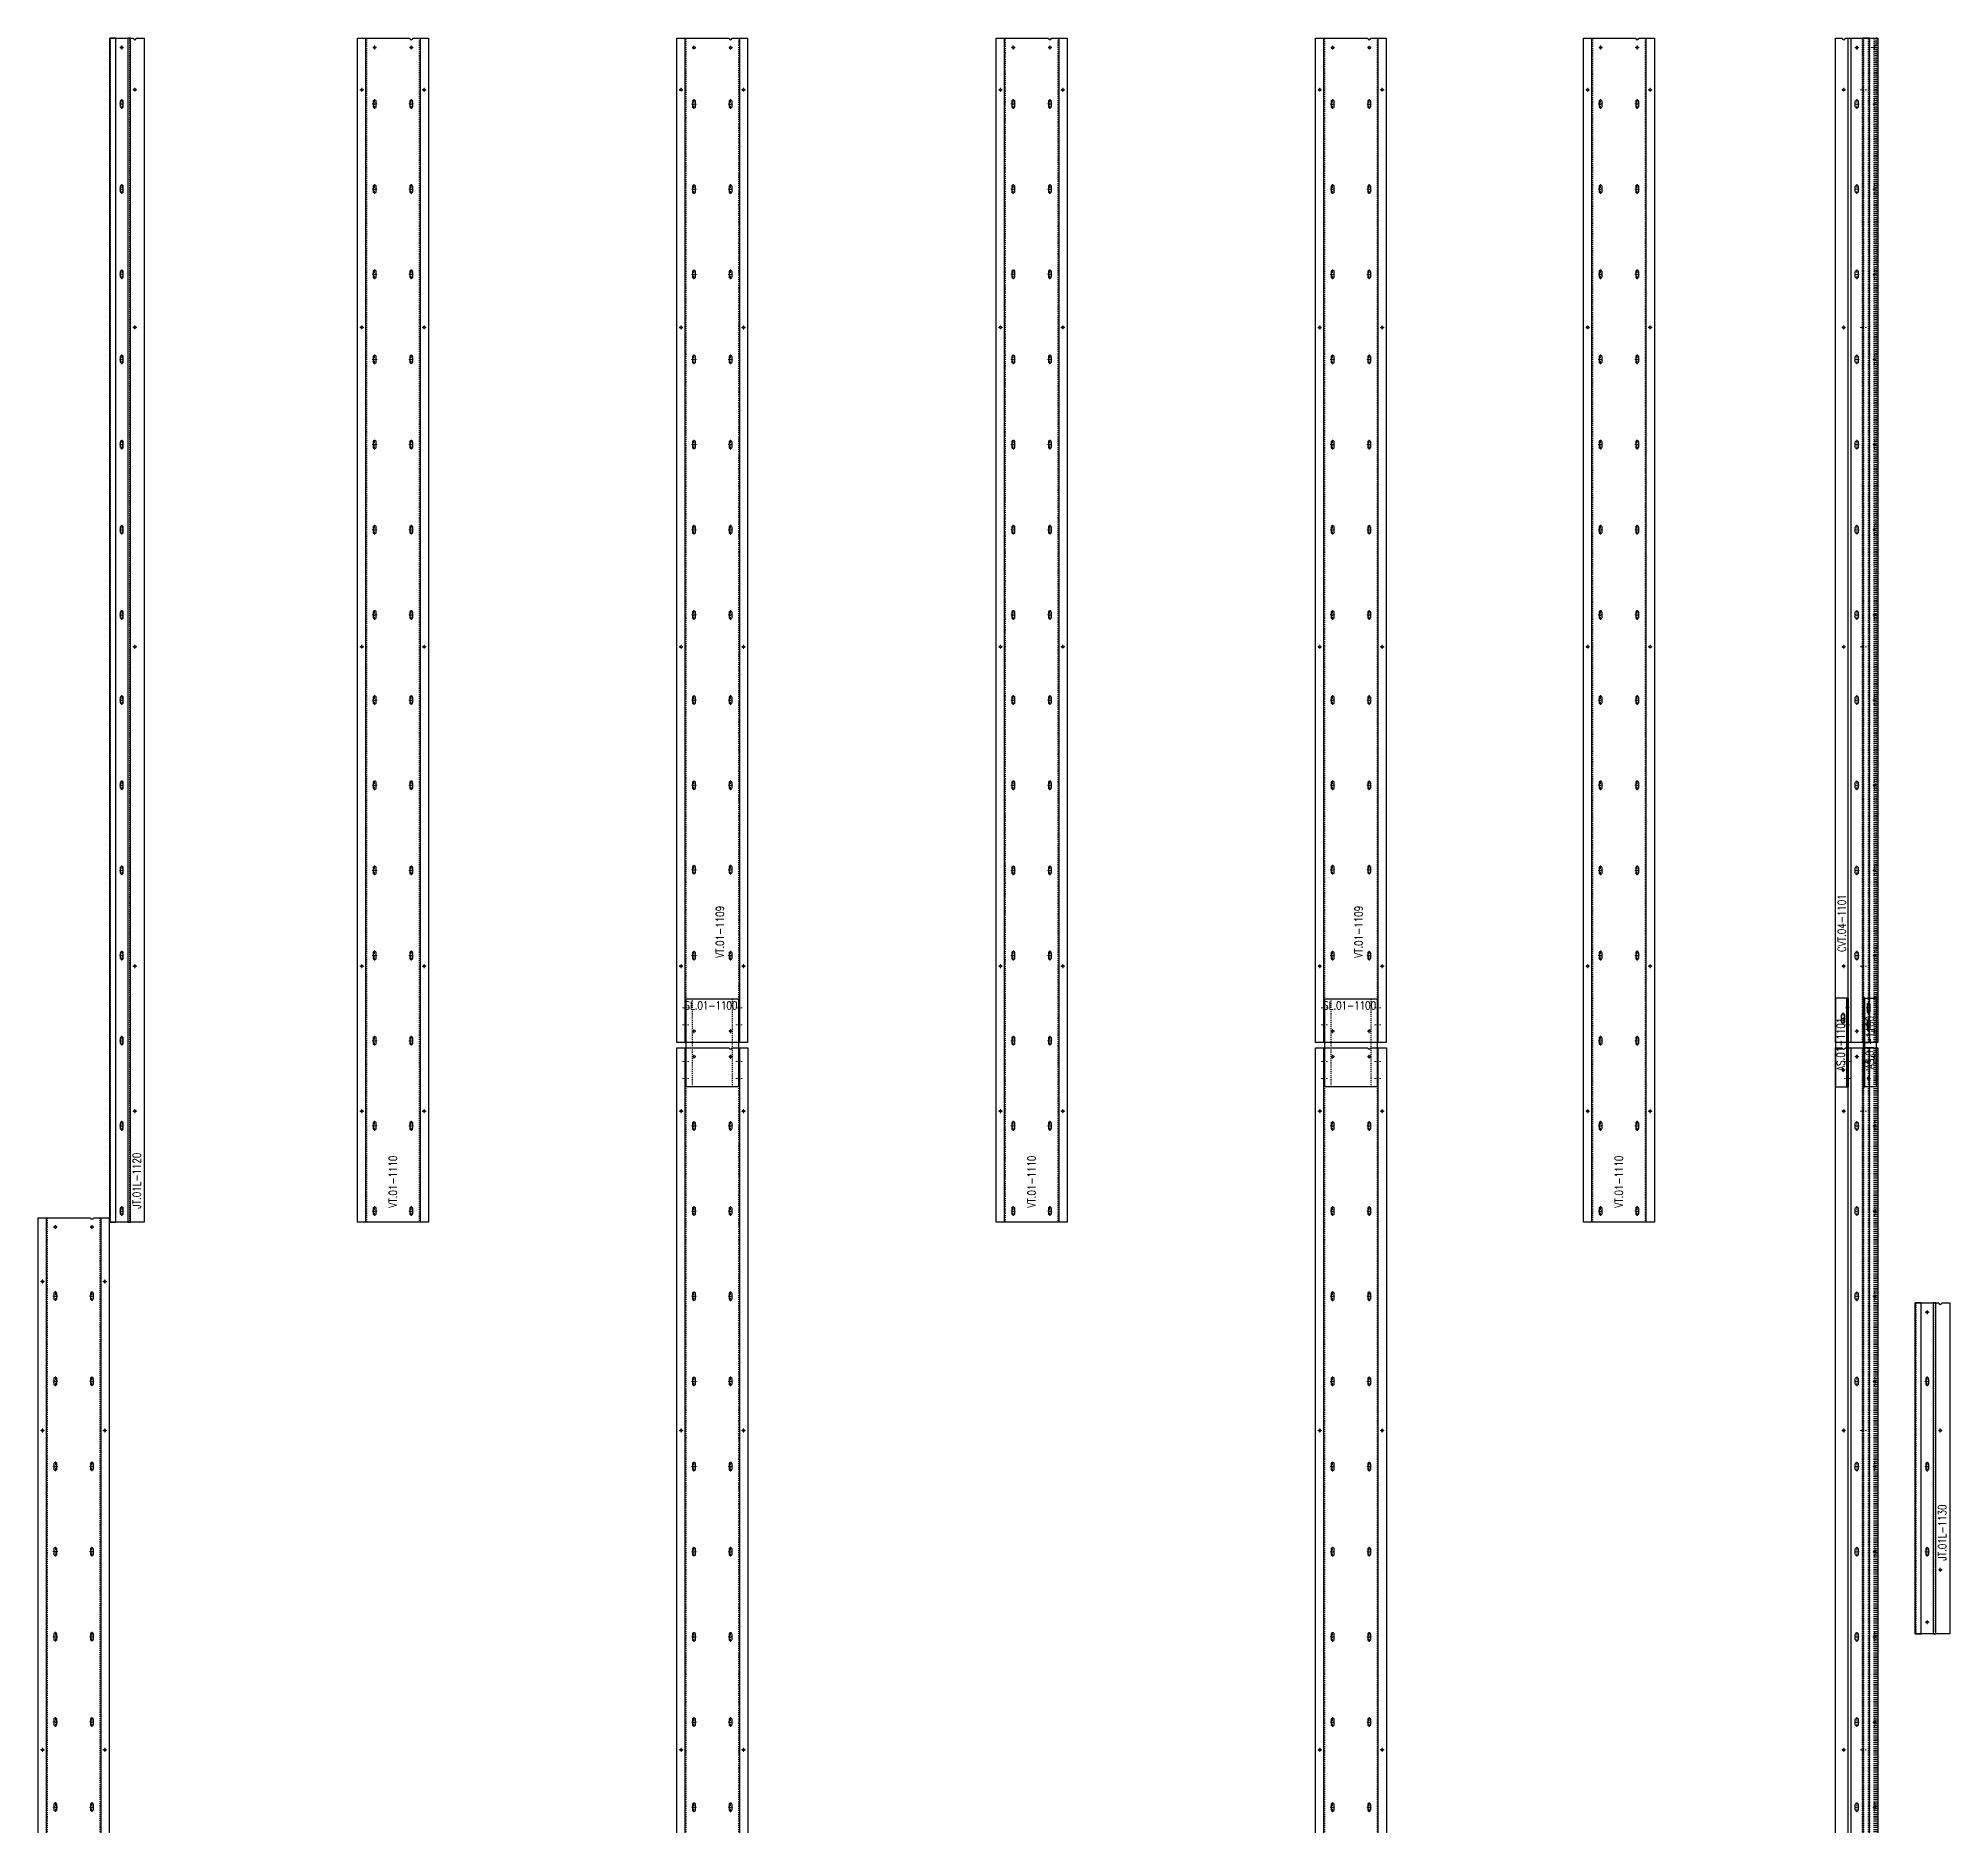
# Model space of a CAD drawing. Header units: inches. Extents: x 11737 to 18084, y -4365 to 1695.
# Drawn here: x 17431 to 17610.6, y -325.3 to -157.4 of the extents above; entities that cross this region are included whole.
import ezdxf

# ---------------------------------------------------------------- set-up
doc = ezdxf.new("R2010")
doc.units = ezdxf.units.IN
doc.header["$MEASUREMENT"] = 0
for name, pattern in [('NBK_Center', [0.541667, 0.333333, -0.0625, 0.083333, -0.0625]), ('NBK_Center2', [0.270833, 0.166667, -0.03125, 0.041667, -0.03125]), ('NBK_Hidden', [0.125, 0.083333, -0.041667]), ('NBK_Hidden2', [0.0625, 0.041667, -0.020833])]:
    doc.linetypes.add(name, pattern=pattern)
doc.layers.get('Defpoints').update_dxf_attribs({"color": 250, "lineweight": 0})
for name, color, linetype, lineweight in [('!Bracket', 11, 'Continuous', 25), ('!Clip - bent', 20, 'Continuous', 25), ('!Dimension', 50, 'Continuous', 5), ('!Extrusion', 140, 'Continuous', 25), ('!Linetype_Center', 220, 'NBK_Center', 9), ('!Linetype_Center2', 222, 'NBK_Center2', 9), ('!Misc2', 252, 'NBK_Hidden2', 5)]:
    doc.layers.add(name, color=color, linetype=linetype, lineweight=lineweight)
doc.styles.add('Romans', font='romans.shx', dxfattribs={"width": 0.8})

# ---------------------------------------------------------------- blocks, each defined once
blk = doc.blocks.new('WEEP HOLE')
at = {"layer": '!Linetype_Center'}
for p, q in [((-0.22, 0.37), (0.22, 0.37)), ((0, 0.83), (0, -0.08))]:
    blk.add_line(p, q, dxfattribs=at)
at = {"color": 0}
blk.add_lwpolyline([(-0.14, 0.61), (-0.14, 0.14, 0.414214), (0, 0, 0.414214), (0.14, 0.14), (0.14, 0.61, 0.414214), (0, 0.75, 0.414214)], format="xyb", close=True, dxfattribs=at)
blk = doc.blocks.new('TAP HOLE_5mm')
at = {"layer": '!Linetype_Center2'}
for points in [[(-0.18, 0), (0.18, 0)], [(0, 0.18), (0, -0.18)]]:
    blk.add_lwpolyline(points, dxfattribs=at)
blk.add_circle((0, 0), 0.101)
blk = doc.blocks.new('VT.01-1110-')
at = {"layer": '!Extrusion'}
blk.add_lwpolyline([(3.33, 0), (-3.33, 0), (-3.33, 111.22), (1.58, 111.22, 1), (1.86, 111.22), (3.33, 111.22)], format="xyb", close=True, dxfattribs=at)
for points in [[(-2.54, 111.22), (1.58, 111.22)], [(1.86, 111.22), (2.54, 111.22), (2.54, 0), (-2.54, 0), (-2.54, 111.22), (1.58, 111.22)], [(1.86, 111.22), (2.54, 111.22)]]:
    blk.add_lwpolyline(points, dxfattribs=at)
at = {"layer": '!Extrusion', "linetype": 'NBK_Hidden'}
blk.add_lwpolyline([(1.86, 111.22), (2.46, 111.22), (2.46, 0), (-2.46, 0), (-2.46, 111.22), (1.58, 111.22)], dxfattribs=at)
at = {"layer": '!Extrusion', "rotation": 360}
for name, p in [('TAP HOLE_5mm', (-1.72, 110.35)), ('TAP HOLE_5mm', (1.72, 110.35)), ('TAP HOLE_5mm', (-2.93, 106.38)), ('TAP HOLE_5mm', (2.93, 106.38)), ('WEEP HOLE', (-1.72, 104.68)), ('WEEP HOLE', (1.72, 104.68)), ('WEEP HOLE', (-1.72, 96.68)), ('WEEP HOLE', (1.72, 96.68)), ('WEEP HOLE', (-1.72, 88.68)), ('WEEP HOLE', (1.72, 88.68)), ('TAP HOLE_5mm', (-2.93, 84.06)), ('TAP HOLE_5mm', (2.93, 84.06)), ('WEEP HOLE', (-1.72, 80.68)), ('WEEP HOLE', (1.72, 80.68)), ('WEEP HOLE', (-1.72, 72.68)), ('WEEP HOLE', (1.72, 72.68)), ('WEEP HOLE', (-1.72, 64.68)), ('WEEP HOLE', (1.72, 64.68)), ('WEEP HOLE', (-1.72, 56.68)), ('WEEP HOLE', (1.72, 56.68)), ('TAP HOLE_5mm', (-2.93, 54.06)), ('TAP HOLE_5mm', (2.93, 54.06)), ('WEEP HOLE', (-1.72, 48.68)), ('WEEP HOLE', (1.72, 48.68)), ('WEEP HOLE', (-1.72, 40.68)), ('WEEP HOLE', (1.72, 40.68)), ('WEEP HOLE', (-1.72, 32.68)), ('WEEP HOLE', (1.72, 32.68)), ('WEEP HOLE', (-1.72, 24.68)), ('WEEP HOLE', (1.72, 24.68)), ('TAP HOLE_5mm', (-2.93, 24.06)), ('TAP HOLE_5mm', (2.93, 24.06)), ('WEEP HOLE', (-1.72, 16.68)), ('WEEP HOLE', (1.72, 16.68)), ('TAP HOLE_5mm', (-2.93, 10.43)), ('WEEP HOLE', (-1.72, 8.68)), ('WEEP HOLE', (1.72, 8.68)), ('TAP HOLE_5mm', (2.93, 10.43)), ('WEEP HOLE', (-1.72, 0.68)), ('WEEP HOLE', (1.72, 0.68))]:
    blk.add_blockref(name, p, dxfattribs=at)
at = {"layer": 'Defpoints', "color": 1, "insert": (0, 3.81), "char_height": 0.75, "width": 1.65, "attachment_point": 5, "rotation": 90, "style": 'Romans'}
blk.add_mtext('VT.01-1110', dxfattribs=at)
blk = doc.blocks.new('JT.01L-1120')
at = {"layer": '!Extrusion'}
for points in [[(0.57, 0), (0.57, 111.22), (0, 111.22), (0, 0)], [(1.95, 0), (1.95, 111.22), (1.69, 111.22), (1.69, 0)]]:
    blk.add_lwpolyline(points, close=True, dxfattribs=at)
at = {"layer": '!Extrusion', "linetype": 'NBK_Hidden'}
for points in [[(0.08, 0), (0.08, 111.22), (0, 111.22), (0, 0)], [(1.95, 0), (1.95, 111.22), (1.87, 111.22), (1.87, 0)]]:
    blk.add_lwpolyline(points, close=True, dxfattribs=at)
at = {"layer": '!Extrusion'}
blk.add_lwpolyline([(0, 0), (0, 111.22), (2.22, 111.22, 1), (2.5, 111.22), (3.25, 111.22), (3.25, 0)], format="xyb", close=True, dxfattribs=at)
at = {"layer": '!Extrusion', "rotation": 360}
for p in [(1.13, 110.35), (2.36, 106.39), (2.36, 84.06), (2.36, 54.06), (2.36, 24.06), (2.36, 10.43)]:
    blk.add_blockref('TAP HOLE_5mm', p, dxfattribs=at)
at = {"layer": '!Extrusion'}
for p in [(1.13, 104.68), (1.13, 96.68), (1.13, 88.68), (1.13, 80.68), (1.13, 72.68), (1.13, 64.68), (1.13, 56.68), (1.13, 48.68), (1.13, 40.68), (1.13, 32.68), (1.13, 24.68), (1.13, 16.68), (1.13, 8.68), (1.13, 0.68)]:
    blk.add_blockref('WEEP HOLE', p, dxfattribs=at)
at = {"layer": 'Defpoints', "color": 2, "insert": (2.54, 3.9), "char_height": 0.75, "width": 1.65, "attachment_point": 5, "rotation": 90, "style": 'Romans'}
blk.add_mtext('JT.01L-1120', dxfattribs=at)
blk = doc.blocks.new('SLOTTED SECTION HOLE')
at = {"layer": '!Linetype_Center2'}
blk.add_line((-0.33, 0), (0.26, 0), dxfattribs=at)
at = {"layer": '!Misc2'}
blk.add_lwpolyline([(-0.08, 0.47), (0, 0.47), (0, -0.47), (-0.08, -0.47)], close=True, dxfattribs=at)
blk = doc.blocks.new('VT.01-1109-')
at = {"layer": '!Extrusion'}
blk.add_lwpolyline([(-3.33, 0), (-3.33, 94.33), (1.58, 94.33, 1), (1.86, 94.33), (3.32, 94.33), (3.32, 0)], format="xyb", close=True, dxfattribs=at)
for points in [[(-2.54, 0), (-2.54, 94.33), (1.58, 94.33)], [(1.86, 94.33), (2.54, 94.33), (2.54, 0)]]:
    blk.add_lwpolyline(points, dxfattribs=at)
at = {"layer": '!Extrusion', "linetype": 'NBK_Hidden'}
for points in [[(-2.46, 0), (-2.46, 94.33), (1.58, 94.33)], [(1.86, 94.33), (2.46, 94.33), (2.46, 0)]]:
    blk.add_lwpolyline(points, dxfattribs=at)
at = {"layer": '!Dimension', "rotation": 360}
for p in [(-2.46, 3.23), (2.54, 3.23), (-2.46, 1.65), (2.54, 1.65)]:
    blk.add_blockref('SLOTTED SECTION HOLE', p, dxfattribs=at)
at = {"layer": '!Extrusion', "rotation": 360}
for name, p in [('TAP HOLE_5mm', (-1.72, 93.45)), ('TAP HOLE_5mm', (1.72, 93.45)), ('TAP HOLE_5mm', (-2.94, 89.49)), ('WEEP HOLE', (-1.72, 87.78)), ('WEEP HOLE', (1.72, 87.78)), ('TAP HOLE_5mm', (2.93, 89.49)), ('WEEP HOLE', (-1.72, 79.78)), ('WEEP HOLE', (1.72, 79.78)), ('WEEP HOLE', (-1.72, 71.78)), ('WEEP HOLE', (1.72, 71.78)), ('TAP HOLE_5mm', (-2.94, 67.16)), ('TAP HOLE_5mm', (2.93, 67.16)), ('WEEP HOLE', (-1.72, 63.78)), ('WEEP HOLE', (1.72, 63.78)), ('WEEP HOLE', (-1.72, 55.78)), ('WEEP HOLE', (1.72, 55.78)), ('WEEP HOLE', (-1.72, 47.78)), ('WEEP HOLE', (1.72, 47.78)), ('WEEP HOLE', (-1.72, 39.78)), ('WEEP HOLE', (1.72, 39.78)), ('TAP HOLE_5mm', (-2.94, 37.16)), ('TAP HOLE_5mm', (2.93, 37.16)), ('WEEP HOLE', (-1.72, 31.78)), ('WEEP HOLE', (1.72, 31.78)), ('WEEP HOLE', (-1.72, 23.78)), ('WEEP HOLE', (1.72, 23.78)), ('WEEP HOLE', (-1.72, 15.84)), ('WEEP HOLE', (1.72, 15.84)), ('TAP HOLE_5mm', (-2.94, 7.16)), ('WEEP HOLE', (-1.72, 7.78)), ('WEEP HOLE', (1.72, 7.78)), ('TAP HOLE_5mm', (2.93, 7.16)), ('TAP HOLE_5mm', (-1.72, 1.06)), ('TAP HOLE_5mm', (1.72, 1.06))]:
    blk.add_blockref(name, p, dxfattribs=at)
at = {"layer": 'Defpoints', "color": 1, "insert": (0.72, 10.38), "char_height": 0.75, "width": 1.65, "attachment_point": 5, "rotation": 90, "style": 'Romans'}
blk.add_mtext('VT.01-1109', dxfattribs=at)
blk = doc.blocks.new('CLEAR SECTION HOLE')
at = {"layer": '!Linetype_Center2'}
blk.add_line((-0.33, 0), (0.26, 0), dxfattribs=at)
at = {"layer": '!Misc2'}
blk.add_lwpolyline([(-0.08, 0.1), (0, 0.1), (0, -0.1), (-0.08, -0.1)], close=True, dxfattribs=at)
blk = doc.blocks.new('VT.01-1124-')
at = {"layer": '!Extrusion'}
blk.add_lwpolyline([(-2.45, 140.09), (2.45, 140.09), (2.45, 131.83), (-2.45, 131.83)], close=True, dxfattribs=at)
at = {"layer": '!Extrusion', "linetype": 'NBK_Hidden2'}
blk.add_lwpolyline([(-1.86, 140.09), (1.86, 140.09), (1.86, 131.83), (-1.86, 131.83)], close=True, dxfattribs=at)
at = {"layer": '!Extrusion'}
blk.add_lwpolyline([(-3.33, 0), (-3.33, 135.5), (1.58, 135.5, 1), (1.86, 135.5), (3.33, 135.5), (3.33, 0)], format="xyb", close=True, dxfattribs=at)
for points in [[(-2.54, 0), (-2.54, 135.5), (1.58, 135.5)], [(1.86, 135.5), (2.54, 135.5), (2.54, 0)]]:
    blk.add_lwpolyline(points, dxfattribs=at)
at = {"layer": '!Extrusion', "linetype": 'NBK_Hidden'}
for points in [[(-2.46, 0), (-2.46, 135.5)], [(2.46, 135.5), (2.46, 0)]]:
    blk.add_lwpolyline(points, dxfattribs=at)
at = {"layer": '!Dimension', "rotation": 360}
for name, p in [('CLEAR SECTION HOLE', (-2.46, 134.2)), ('CLEAR SECTION HOLE', (2.54, 134.2)), ('CLEAR SECTION HOLE', (-2.46, 132.62)), ('CLEAR SECTION HOLE', (2.54, 132.62)), ('SLOTTED SECTION HOLE', (-2.46, 3.23)), ('SLOTTED SECTION HOLE', (2.54, 3.23)), ('SLOTTED SECTION HOLE', (-2.46, 1.65)), ('SLOTTED SECTION HOLE', (2.54, 1.65))]:
    blk.add_blockref(name, p, dxfattribs=at)
at = {"layer": '!Extrusion', "rotation": 360}
for name, p in [('TAP HOLE_5mm', (-1.72, 134.66)), ('TAP HOLE_5mm', (1.72, 134.66)), ('TAP HOLE_5mm', (-2.93, 129.54)), ('TAP HOLE_5mm', (2.93, 129.54)), ('WEEP HOLE', (-1.72, 127.78)), ('WEEP HOLE', (1.72, 127.78)), ('WEEP HOLE', (-1.72, 119.78)), ('WEEP HOLE', (1.72, 119.78)), ('WEEP HOLE', (-1.72, 111.78)), ('WEEP HOLE', (1.72, 111.78)), ('WEEP HOLE', (-1.72, 103.78)), ('WEEP HOLE', (1.72, 103.78)), ('TAP HOLE_5mm', (-2.93, 99.54)), ('TAP HOLE_5mm', (2.93, 99.54)), ('WEEP HOLE', (-1.72, 95.78)), ('WEEP HOLE', (1.72, 95.78)), ('WEEP HOLE', (-1.72, 87.78)), ('WEEP HOLE', (1.72, 87.78)), ('WEEP HOLE', (-1.72, 79.78)), ('WEEP HOLE', (1.72, 79.78)), ('WEEP HOLE', (-1.72, 71.78)), ('WEEP HOLE', (1.72, 71.78)), ('TAP HOLE_5mm', (-2.93, 69.54)), ('TAP HOLE_5mm', (2.93, 69.54)), ('WEEP HOLE', (-1.72, 63.78)), ('WEEP HOLE', (1.72, 63.78)), ('WEEP HOLE', (-1.72, 55.78)), ('WEEP HOLE', (1.72, 55.78)), ('WEEP HOLE', (-1.72, 47.78)), ('WEEP HOLE', (1.72, 47.78)), ('TAP HOLE_5mm', (-2.93, 39.54)), ('WEEP HOLE', (-1.72, 39.78)), ('WEEP HOLE', (1.72, 39.78)), ('TAP HOLE_5mm', (2.93, 39.54)), ('WEEP HOLE', (-1.72, 31.78)), ('WEEP HOLE', (1.72, 31.78)), ('WEEP HOLE', (-1.72, 23.78)), ('WEEP HOLE', (1.72, 23.78)), ('WEEP HOLE', (-1.72, 15.78)), ('WEEP HOLE', (1.72, 15.78)), ('TAP HOLE_5mm', (-2.93, 9.54)), ('TAP HOLE_5mm', (2.93, 9.54)), ('WEEP HOLE', (-1.72, 7.78)), ('WEEP HOLE', (1.72, 7.78)), ('TAP HOLE_5mm', (-1.72, 1.06)), ('TAP HOLE_5mm', (1.72, 1.06))]:
    blk.add_blockref(name, p, dxfattribs=at)
at = {"layer": 'Defpoints', "color": 30, "insert": (-0.12, 139.47), "char_height": 0.75, "width": 1.65, "attachment_point": 5, "style": 'Romans'}
blk.add_mtext('SL.01-1100', dxfattribs=at)
at = {"layer": 'Defpoints', "color": 1, "insert": (0.98, 4.37), "char_height": 0.75, "width": 1.65, "attachment_point": 5, "rotation": 90, "style": 'Romans'}
blk.add_mtext('VT.01-1124', dxfattribs=at)
blk = doc.blocks.new('HOLE SECTION')
at = {"layer": '!Linetype_Center2'}
blk.add_line((-0.33, 0), (0.26, 0), dxfattribs=at)
at = {"layer": '!Misc2'}
blk.add_lwpolyline([(-0.09, 0.1), (0, 0.1), (0, -0.1), (-0.09, -0.1)], close=True, dxfattribs=at)
blk = doc.blocks.new('19mm WEEP HOLE')
at = {"layer": '!Linetype_Center'}
blk.add_line((-0.37, 0.2), (-0.37, -0.12), dxfattribs=at)
at = {"linetype": 'NBK_Hidden'}
blk.add_lwpolyline([(-0.75, 0.08), (0, 0.08), (0, 0), (-0.75, 0)], close=True, dxfattribs=at)
blk = doc.blocks.new('CVT.01-1101-')
at = {"layer": '!Extrusion'}
blk.add_lwpolyline([(-3.97, 0), (-3.97, 94.33), (-3.34, 94.33, 1), (-3.06, 94.33), (0, 94.33), (0, 0)], format="xyb", close=True, dxfattribs=at)
for points in [[(-2.78, 0), (-2.78, 94.33), (-2.53, 94.33), (-2.53, 0)], [(-0.76, 0), (-0.76, 94.33), (-1.41, 94.33), (-1.41, 0)]]:
    blk.add_lwpolyline(points, close=True, dxfattribs=at)
at = {"layer": '!Extrusion', "linetype": 'NBK_Hidden'}
for points in [[(-1.42, 0), (-1.42, 94.33), (-1.33, 94.33), (-1.33, 0)], [(-0.86, 0), (-0.86, 94.33), (-0.76, 94.33), (-0.76, 0)], [(-0.35, 0), (-0.35, 94.33), (-0.28, 94.33), (-0.28, 0)], [(-0.04, 0), (-0.04, 94.33), (-0.14, 94.33), (-0.14, 0)]]:
    blk.add_lwpolyline(points, close=True, dxfattribs=at)
at = {"layer": '!Dimension'}
for name, p in [('CLEAR SECTION HOLE', (-0.28, 93.45)), ('HOLE SECTION', (-1.33, 89.49)), ('HOLE SECTION', (-1.33, 67.16)), ('HOLE SECTION', (-1.33, 37.16)), ('HOLE SECTION', (-1.33, 7.16)), ('CLEAR SECTION HOLE', (-0.28, 1.06))]:
    blk.add_blockref(name, p, dxfattribs=at)
at = {"layer": '!Extrusion', "xscale": -1}
for name, p in [('TAP HOLE_5mm', (-1.97, 93.45)), ('WEEP HOLE', (-1.97, 87.78)), ('WEEP HOLE', (-1.97, 79.78)), ('WEEP HOLE', (-1.97, 71.78)), ('WEEP HOLE', (-1.97, 63.78)), ('WEEP HOLE', (-1.97, 55.78)), ('WEEP HOLE', (-1.97, 47.78)), ('WEEP HOLE', (-1.97, 39.78)), ('WEEP HOLE', (-1.97, 31.78)), ('WEEP HOLE', (-1.97, 23.78)), ('WEEP HOLE', (-1.97, 15.78)), ('WEEP HOLE', (-1.97, 7.78)), ('TAP HOLE_5mm', (-1.97, 1.06))]:
    blk.add_blockref(name, p, dxfattribs=at)
at = {"layer": '!Extrusion'}
for p in [(-3.2, 89.49), (-3.2, 67.16), (-3.2, 37.16), (-3.2, 7.16)]:
    blk.add_blockref('TAP HOLE_5mm', p, dxfattribs=at)
at = {"layer": '!Extrusion', "rotation": 270}
for p in [(-0.35, 87.78), (-0.35, 79.78), (-0.35, 71.78), (-0.35, 63.78), (-0.35, 55.78), (-0.35, 47.78), (-0.35, 39.78), (-0.35, 31.78), (-0.35, 23.78), (-0.35, 15.78), (-0.35, 7.78)]:
    blk.add_blockref('19mm WEEP HOLE', p, dxfattribs=at)
at = {"layer": 'Defpoints', "color": 3, "insert": (-3.38, 11.2), "char_height": 0.75, "width": 1.65, "attachment_point": 5, "rotation": 90, "style": 'Romans'}
blk.add_mtext('CVT.04-1101', dxfattribs=at)
blk = doc.blocks.new('SECTION CLEAR HOLE 1')
at = {"layer": '!Linetype_Center2'}
blk.add_line((-0.33, 0, 0), (0.26, 0, 0), dxfattribs=at)
at = {"layer": '!Misc2'}
blk.add_lwpolyline([(-0.12, 0.1), (0, 0.1), (0, -0.1), (-0.12, -0.1)], close=True, dxfattribs=at)
blk = doc.blocks.new('SLOTTED SECTION1')
at = {"layer": '!Linetype_Center2'}
blk.add_lwpolyline([(-0.24, 0), (0.12, 0)], dxfattribs=at)
at = {"layer": '!Misc2'}
blk.add_lwpolyline([(-0.12, 0.47), (0, 0.47), (0, -0.47), (-0.12, -0.47)], close=True, dxfattribs=at)
blk = doc.blocks.new('SLOTTED HOLE 1')
at = {"layer": '!Linetype_Center'}
for p, q in [((0, 0.55), (0, -0.55)), ((-0.22, 0), (0.22, 0))]:
    blk.add_line(p, q, dxfattribs=at)
at = {"color": 0}
blk.add_lwpolyline([(-0.14, 0.33), (-0.14, -0.33, 0.414214), (0, -0.47, 0.414214), (0.14, -0.33), (0.14, 0.33, 0.414214), (0, 0.47, 0.414214)], format="xyb", close=True, dxfattribs=at)
blk = doc.blocks.new('SL.01-1101')
at = {"layer": '!Bracket'}
for points in [[(4.65, -1.3), (4.65, -0.12), (-3.67, -0.12), (-3.67, -1.3)], [(-3.67, -1.3), (-3.67, -1.18), (4.65, -1.18), (4.65, -1.3)]]:
    blk.add_lwpolyline(points, close=True, dxfattribs=at)
at = {"layer": '!Dimension', "xscale": -1, "rotation": 270}
for name, p in [('SECTION CLEAR HOLE 1', (-2.88, -1.18)), ('SECTION CLEAR HOLE 1', (-1.3, -1.18)), ('SLOTTED SECTION1', (2.15, -1.18)), ('SLOTTED SECTION1', (3.73, -1.18))]:
    blk.add_blockref(name, p, dxfattribs=at)
at = {"layer": '!Extrusion', "xscale": -1, "rotation": 270}
blk.add_blockref('TAP HOLE_5mm', (-2.09, -0.83), dxfattribs=at)
at = {"layer": '!Extrusion', "linetype": 'NBK_Hidden', "xscale": -1, "rotation": 270}
blk.add_blockref('SLOTTED HOLE 1', (2.75, -0.83), dxfattribs=at)
at = {"layer": 'Defpoints', "color": 30, "insert": (0.32, -0.6), "char_height": 0.75, "width": 1.65, "attachment_point": 5, "style": 'Romans'}
blk.add_mtext('AS.01-1101', dxfattribs=at)
blk = doc.blocks.new('AS.01-1100-')
at = {"layer": '!Bracket'}
for points in [[(4.65, 1.33), (4.65, 0.15), (-3.67, 0.15), (-3.67, 1.33)], [(-3.67, 1.33), (-3.67, 1.21), (4.65, 1.21), (4.65, 1.33)]]:
    blk.add_lwpolyline(points, close=True, dxfattribs=at)
at = {"layer": '!Dimension', "rotation": 270}
for name, p in [('SECTION CLEAR HOLE 1', (-2.09, 1.21)), ('SLOTTED SECTION1', (2.75, 1.21))]:
    blk.add_blockref(name, p, dxfattribs=at)
at = {"layer": '!Extrusion', "rotation": 270}
for p in [(-2.88, 0.86, 0), (-1.3, 0.86, 0)]:
    blk.add_blockref('TAP HOLE_5mm', p, dxfattribs=at)
at = {"layer": '!Extrusion', "linetype": 'NBK_Hidden', "rotation": 270}
for p in [(2.15, 0.86), (3.73, 0.86)]:
    blk.add_blockref('SLOTTED HOLE 1', p, dxfattribs=at)
at = {"layer": 'Defpoints', "color": 30, "insert": (0.49, 0.74), "char_height": 0.75, "width": 1.65, "attachment_point": 5, "style": 'Romans'}
blk.add_mtext('AS.01-1100', dxfattribs=at)
blk = doc.blocks.new('CVT.04-1109-')
at = {"layer": '!Extrusion'}
blk.add_lwpolyline([(0, 0), (-3.97, 0), (-3.97, 135.5), (-3.34, 135.5, 1), (-3.06, 135.5), (0, 135.5)], format="xyb", close=True, dxfattribs=at)
for points in [[(-2.78, 135.5), (-2.53, 135.5), (-2.53, 0), (-2.78, 0)], [(-1.41, 0), (-0.76, 0), (-0.76, 135.5), (-1.41, 135.5)]]:
    blk.add_lwpolyline(points, close=True, dxfattribs=at)
at = {"layer": '!Extrusion', "linetype": 'NBK_Hidden'}
for points in [[(-1.33, 0), (-1.42, 0), (-1.42, 135.5), (-1.33, 135.5)], [(-0.76, 0), (-0.86, 0), (-0.86, 135.5), (-0.76, 135.5)], [(-0.35, 135.5), (-0.28, 135.5), (-0.28, 0), (-0.35, 0)], [(-0.14, 0), (-0.04, 0), (-0.04, 135.5), (-0.14, 135.5)]]:
    blk.add_lwpolyline(points, close=True, dxfattribs=at)
at = {"layer": '!Dimension'}
for name, p in [('CLEAR SECTION HOLE', (-0.28, 134.66)), ('HOLE SECTION', (-1.33, 129.54)), ('HOLE SECTION', (-1.33, 99.54)), ('HOLE SECTION', (-1.33, 69.54)), ('HOLE SECTION', (-1.33, 39.54)), ('HOLE SECTION', (-1.33, 9.54)), ('CLEAR SECTION HOLE', (-0.28, 1.06))]:
    blk.add_blockref(name, p, dxfattribs=at)
at = {"layer": '!Extrusion', "xscale": -1}
for name, p in [('TAP HOLE_5mm', (-1.97, 134.66)), ('WEEP HOLE', (-1.97, 127.78)), ('WEEP HOLE', (-1.97, 119.78)), ('WEEP HOLE', (-1.97, 111.78)), ('WEEP HOLE', (-1.97, 103.78)), ('WEEP HOLE', (-1.97, 95.78)), ('WEEP HOLE', (-1.97, 87.78)), ('WEEP HOLE', (-1.97, 79.78)), ('WEEP HOLE', (-1.97, 71.78)), ('WEEP HOLE', (-1.97, 63.78)), ('WEEP HOLE', (-1.97, 55.78)), ('WEEP HOLE', (-1.97, 47.78)), ('WEEP HOLE', (-1.97, 39.78)), ('WEEP HOLE', (-1.97, 31.78)), ('WEEP HOLE', (-1.97, 23.78)), ('WEEP HOLE', (-1.97, 15.78)), ('WEEP HOLE', (-1.97, 7.78)), ('TAP HOLE_5mm', (-1.97, 1.06))]:
    blk.add_blockref(name, p, dxfattribs=at)
at = {"layer": '!Extrusion'}
for name, p, rotation in [('TAP HOLE_5mm', (-3.2, 129.54), 360), ('19mm WEEP HOLE', (-0.35, 127.78), 270), ('19mm WEEP HOLE', (-0.35, 119.78), 270), ('19mm WEEP HOLE', (-0.35, 111.78), 270), ('19mm WEEP HOLE', (-0.35, 103.78), 270), ('TAP HOLE_5mm', (-3.2, 99.54), 360), ('19mm WEEP HOLE', (-0.35, 95.78), 270), ('19mm WEEP HOLE', (-0.35, 87.78), 270), ('19mm WEEP HOLE', (-0.35, 79.78), 270), ('19mm WEEP HOLE', (-0.35, 71.78), 270), ('TAP HOLE_5mm', (-3.2, 69.54), 360), ('19mm WEEP HOLE', (-0.35, 63.78), 270), ('19mm WEEP HOLE', (-0.35, 55.78), 270), ('19mm WEEP HOLE', (-0.35, 47.78), 270), ('TAP HOLE_5mm', (-3.2, 39.54), 360), ('19mm WEEP HOLE', (-0.35, 39.78), 270), ('19mm WEEP HOLE', (-0.35, 31.78), 270), ('19mm WEEP HOLE', (-0.35, 23.78), 270), ('19mm WEEP HOLE', (-0.35, 15.78), 270), ('TAP HOLE_5mm', (-3.2, 9.54), 360), ('19mm WEEP HOLE', (-0.35, 7.78), 270)]:
    blk.add_blockref(name, p, dxfattribs=dict(at, rotation=rotation))
at = {"color": 144, "rotation": 90}
for name, p in [('SL.01-1101', (-4.08, 135.5)), ('AS.01-1100-', (0, 135.5))]:
    blk.add_blockref(name, p, dxfattribs=at)
at = {"layer": 'Defpoints', "color": 3, "insert": (-3.38, 13.62), "char_height": 0.75, "width": 1.65, "attachment_point": 5, "rotation": 90, "style": 'Romans'}
blk.add_mtext('CVT.04-1109', dxfattribs=at)
blk = doc.blocks.new('JT.01L-1130')
at = {"layer": '!Extrusion'}
blk.add_lwpolyline([(0, 0), (0, 31.08), (2.22, 31.08, 1), (2.5, 31.08), (3.25, 31.08), (3.25, 0)], format="xyb", close=True, dxfattribs=at)
at = {"layer": '!Extrusion', "linetype": 'NBK_Hidden'}
for points in [[(0.08, 0), (0.08, 31.08), (0, 31.08), (0, 0)], [(1.95, 0), (1.95, 31.08), (1.87, 31.08), (1.87, 0)]]:
    blk.add_lwpolyline(points, close=True, dxfattribs=at)
at = {"layer": '!Extrusion'}
for points in [[(0.57, 0), (0.57, 31.08), (0, 31.08), (0, 0)], [(1.95, 0), (1.95, 31.08), (1.69, 31.08), (1.69, 0)]]:
    blk.add_lwpolyline(points, close=True, dxfattribs=at)
at = {"layer": '!Extrusion', "rotation": 360}
for p in [(1.13, 30.2), (2.36, 19.09), (2.36, 6), (1.13, 1.09)]:
    blk.add_blockref('TAP HOLE_5mm', p, dxfattribs=at)
at = {"layer": '!Extrusion'}
for p in [(1.13, 23.33), (1.13, 15.33), (1.13, 7.33)]:
    blk.add_blockref('WEEP HOLE', p, dxfattribs=at)
at = {"layer": 'Defpoints', "color": 2, "insert": (2.54, 9.5), "char_height": 0.75, "width": 1.65, "attachment_point": 5, "rotation": 90, "style": 'Romans'}
blk.add_mtext('JT.01L-1130', dxfattribs=at)
blk = doc.blocks.new('VT.01-1125-')
at = {"layer": '!Extrusion'}
blk.add_lwpolyline([(3.33, 0), (-3.33, 0), (-3.33, 119.53), (1.58, 119.53, 1), (1.86, 119.53), (3.33, 119.53)], format="xyb", close=True, dxfattribs=at)
for points in [[(-2.54, 119.53), (1.58, 119.53)], [(1.86, 119.53), (2.54, 119.53), (2.54, 0), (-2.54, 0), (-2.54, 119.53), (1.58, 119.53)], [(1.86, 119.53), (2.54, 119.53)]]:
    blk.add_lwpolyline(points, dxfattribs=at)
at = {"layer": '!Extrusion', "linetype": 'NBK_Hidden'}
blk.add_lwpolyline([(1.86, 119.53), (2.46, 119.53), (2.46, 0), (-2.46, 0), (-2.46, 119.53), (1.58, 119.53)], dxfattribs=at)
at = {"layer": '!Dimension', "rotation": 360}
for p in [(-2.46, 3.23), (2.54, 3.23), (-2.46, 1.65), (2.54, 1.65)]:
    blk.add_blockref('SLOTTED SECTION HOLE', p, dxfattribs=at)
at = {"layer": '!Extrusion', "rotation": 360}
for name, p in [('TAP HOLE_5mm', (-1.72, 118.65)), ('TAP HOLE_5mm', (1.72, 118.65)), ('TAP HOLE_5mm', (-2.93, 113.53)), ('TAP HOLE_5mm', (2.93, 113.53)), ('WEEP HOLE', (-1.72, 111.79)), ('WEEP HOLE', (1.72, 111.79)), ('WEEP HOLE', (-1.72, 103.79)), ('WEEP HOLE', (1.72, 103.79)), ('TAP HOLE_5mm', (-2.93, 99.54)), ('TAP HOLE_5mm', (2.93, 99.54)), ('WEEP HOLE', (-1.72, 95.79)), ('WEEP HOLE', (1.72, 95.79)), ('WEEP HOLE', (-1.72, 87.79)), ('WEEP HOLE', (1.72, 87.79)), ('WEEP HOLE', (-1.72, 79.79)), ('WEEP HOLE', (1.72, 79.79)), ('WEEP HOLE', (-1.72, 71.79)), ('WEEP HOLE', (1.72, 71.79)), ('TAP HOLE_5mm', (-2.93, 69.54)), ('TAP HOLE_5mm', (2.93, 69.54)), ('WEEP HOLE', (-1.72, 63.79)), ('WEEP HOLE', (1.72, 63.79)), ('WEEP HOLE', (-1.72, 55.79)), ('WEEP HOLE', (1.72, 55.79)), ('WEEP HOLE', (-1.72, 47.79)), ('WEEP HOLE', (1.72, 47.79)), ('TAP HOLE_5mm', (-2.93, 39.54)), ('WEEP HOLE', (-1.72, 39.79)), ('WEEP HOLE', (1.72, 39.79)), ('TAP HOLE_5mm', (2.93, 39.54)), ('WEEP HOLE', (-1.72, 31.79)), ('WEEP HOLE', (1.72, 31.79)), ('WEEP HOLE', (-1.72, 23.79)), ('WEEP HOLE', (1.72, 23.79)), ('WEEP HOLE', (-1.72, 15.79)), ('WEEP HOLE', (1.72, 15.79)), ('TAP HOLE_5mm', (-2.93, 9.54)), ('TAP HOLE_5mm', (2.93, 9.54)), ('WEEP HOLE', (-1.72, 7.79)), ('WEEP HOLE', (1.72, 7.79)), ('TAP HOLE_5mm', (-1.72, 1.06)), ('TAP HOLE_5mm', (1.72, 1.06))]:
    blk.add_blockref(name, p, dxfattribs=at)
at = {"layer": 'Defpoints', "color": 1, "insert": (0.95, 3.78), "char_height": 0.75, "width": 1.65, "attachment_point": 5, "rotation": 90, "style": 'Romans'}
blk.add_mtext('VT.01-1125', dxfattribs=at)

msp = doc.modelspace()

# ---------------------------------------------------------------- block references
at = {"layer": '!Clip - bent'}
for name, p in [('JT.01L-1120', (17437.69936, -268.60285)), ('VT.01-1125-', (17434.31009, -387.70767)), ('JT.01L-1130', (17607.31797, -307.25849))]:
    msp.add_blockref(name, p, dxfattribs=at)
at = {"layer": '!Clip - bent', "color": 2, "rotation": 360}
for name, p in [('VT.01-1110-', (17464.31009, -268.60147)), ('VT.01-1109-', (17494.31009, -251.70767)), ('VT.01-1110-', (17524.31009, -268.60147)), ('VT.01-1109-', (17554.31009, -251.70767)), ('VT.01-1110-', (17579.48252, -268.60147)), ('CVT.01-1101-', (17603.79882, -251.70767))]:
    msp.add_blockref(name, p, dxfattribs=at)
at = {"layer": '!Clip - bent', "color": 2}
for p in [(17494.31009, -387.70767), (17554.31009, -387.70767)]:
    msp.add_blockref('VT.01-1124-', p, dxfattribs=at)
at = {"color": 1}
msp.add_blockref('CVT.04-1109-', (17603.79882, -387.70767), dxfattribs=at)

doc.saveas('drawing.dxf')
